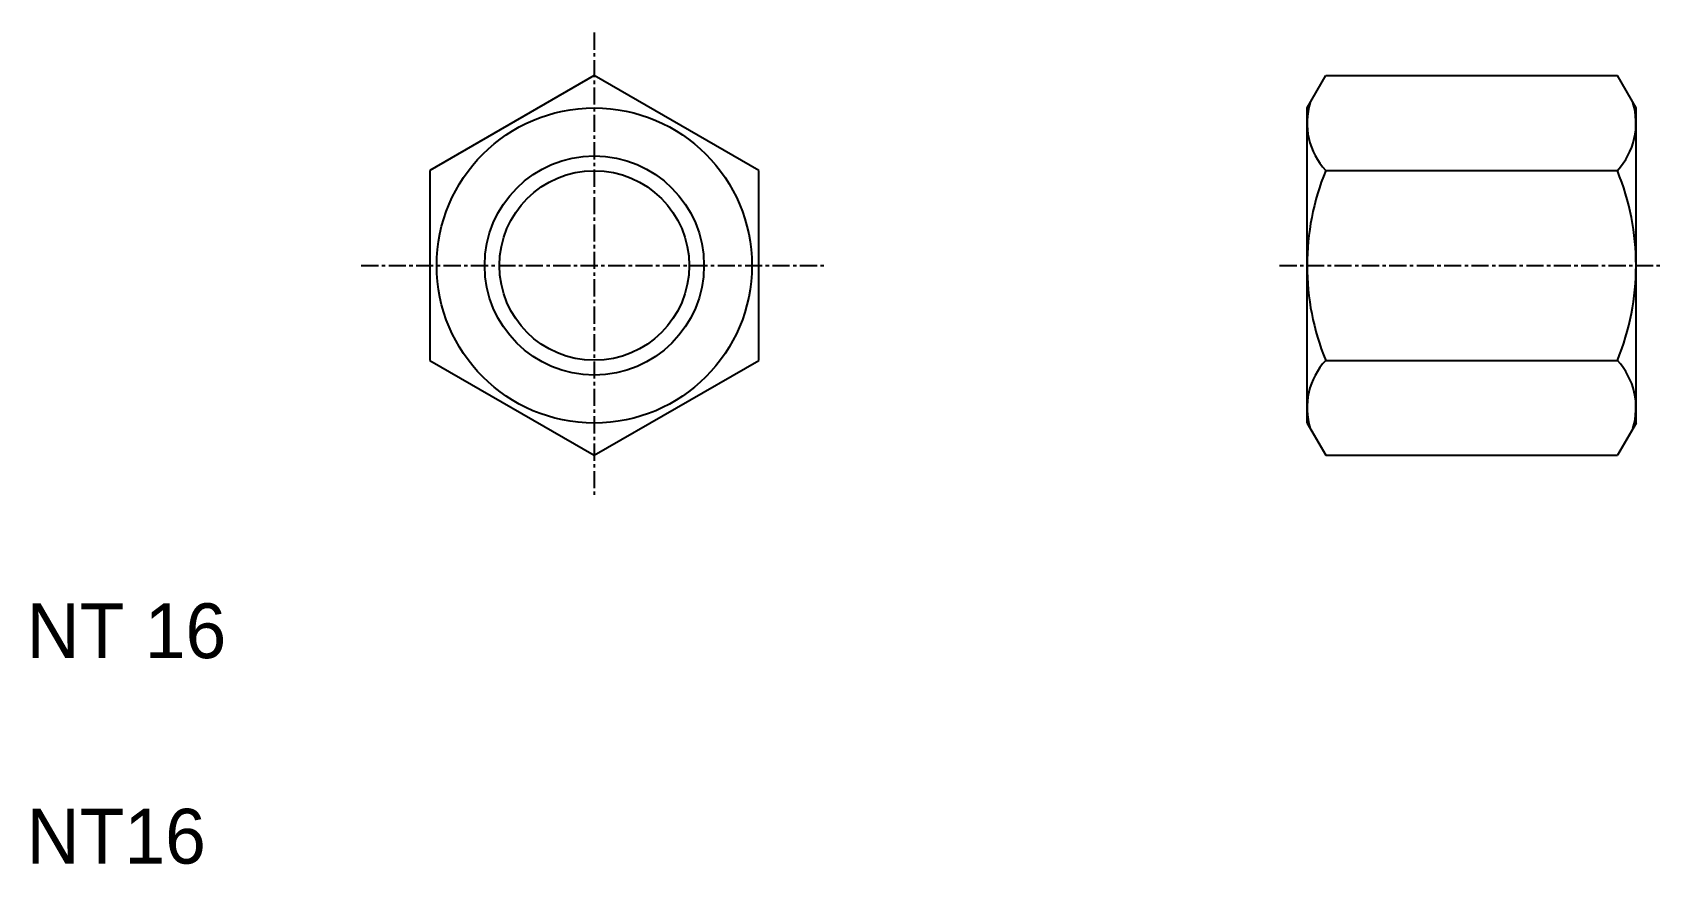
# Model space of a CAD drawing. Extents: x 10 to 129, y 10 to 71.
import ezdxf

# ---------------------------------------------------------------- set-up
doc = ezdxf.new("R2010")
doc.units = 0
doc.linetypes.add('CENTER', pattern=[2, 1.25, -0.25, 0.25, -0.25])
doc.layers.get('0').update_dxf_attribs({"linetype": 'CONTINUOUS'})
doc.layers.add('CENTER', color=1, linetype='CENTER')

msp = doc.modelspace()

# ---------------------------------------------------------------- linework, layer by layer
at = {"color": 7, "linetype": 'CONTINUOUS'}
for p, q in [((51.42, 67.52), (39.42, 60.59)), ((63.42, 60.59), (51.42, 67.52)), ((103.42, 65.16), (104.78, 67.52)), ((104.78, 67.52), (126.06, 67.52)), ((127.42, 65.16), (126.06, 67.52)), ((48.42, 65.79), (48.42, 65.79)), ((103.42, 42.16), (103.42, 65.16)), ((127.42, 42.16), (127.42, 65.16)), ((45.42, 64.06), (45.42, 64.06)), ((39.42, 60.59), (39.42, 46.73)), ((63.42, 46.73), (63.42, 60.59)), ((104.78, 60.59), (126.06, 60.59)), ((39.42, 46.73), (51.42, 39.81)), ((51.42, 39.81), (63.42, 46.73)), ((104.78, 46.73), (126.06, 46.73)), ((103.42, 42.16), (104.78, 39.81)), ((127.42, 42.16), (126.06, 39.81)), ((104.78, 39.81), (126.06, 39.81))]:
    msp.add_line(p, q, dxfattribs=at)
for radius in [11.5, 6.92]:
    msp.add_circle((51.42, 53.66), radius, dxfattribs=at)
at = {"color": 3, "linetype": 'CONTINUOUS'}
msp.add_circle((51.42, 53.66), 8, dxfattribs=at)
at = {"color": 7, "linetype": 'CONTINUOUS'}
for centre, radius, start, end in [((108.51, 64.06), 5.09, 162.8833, 222.8833), ((122.33, 64.06), 5.09, 317.1167, 17.1167), ((121.74, 53.66), 18.32, 157.7807, 202.2193), ((109.1, 53.66), 18.32, 337.7807, 22.2193), ((108.51, 43.27), 5.09, 137.1167, 197.1167), ((122.33, 43.27), 5.09, 342.8833, 42.8833)]:
    msp.add_arc(centre, radius, start, end, dxfattribs=at)
at = {"layer": 'CENTER', "color": 1, "linetype": 'CENTER'}
for p, q in [((51.42, 70.66), (51.42, 36.66)), ((34.42, 53.66), (68.42, 53.66)), ((101.42, 53.66), (129.42, 53.66))]:
    msp.add_line(p, q, dxfattribs=at)

# ---------------------------------------------------------------- texts
at = {"color": 7, "linetype": 'CONTINUOUS'}
for s, p in [('NT 16', (10, 25)), ('NT16', (10, 10))]:
    msp.add_text(s, height=4, dxfattribs=at).set_placement(p)

doc.saveas('drawing.dxf')
